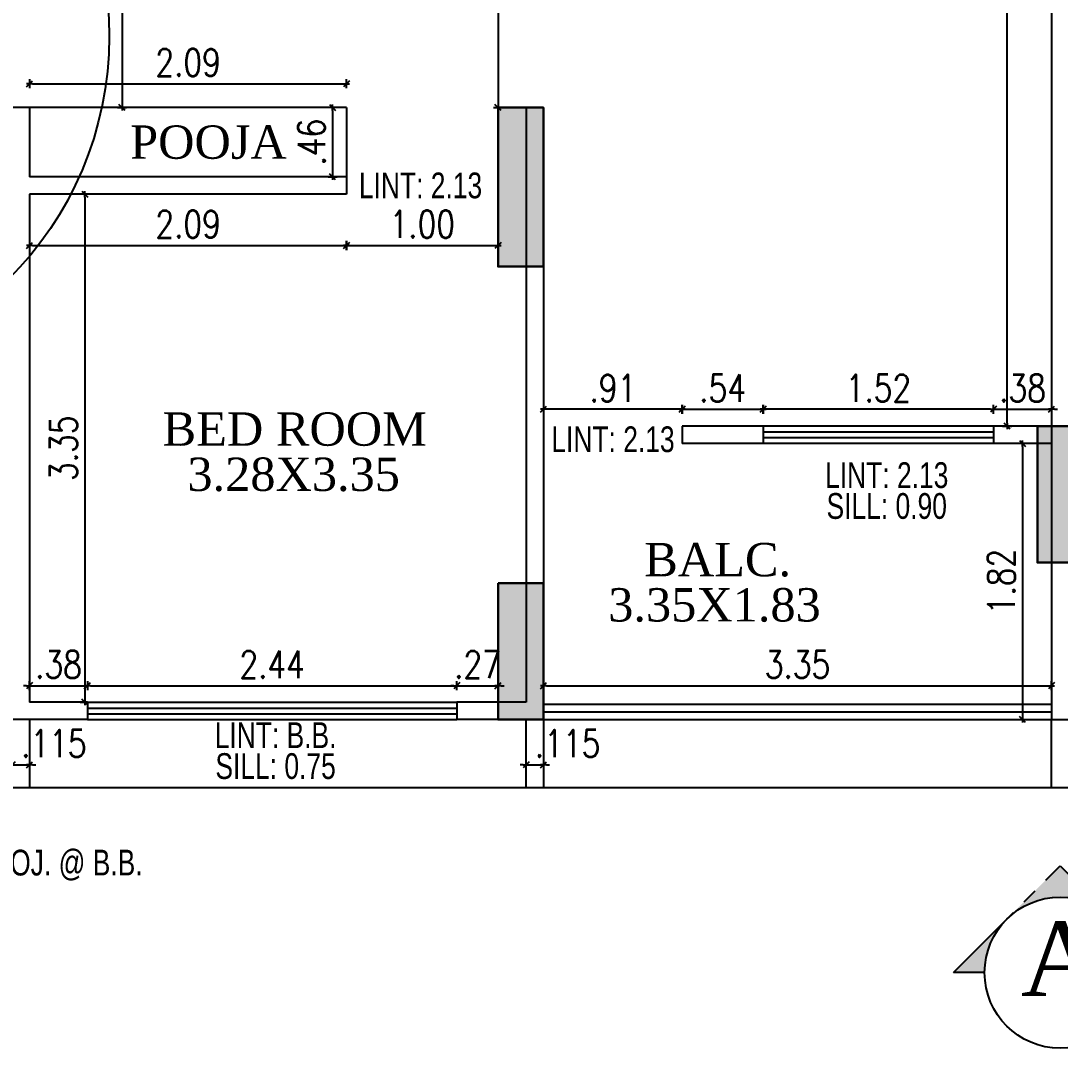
# Model space of a CAD drawing. Header units: inches. Extents: x 14235 to 14499, y 0 to 2549.
# Drawn here: x 14331.6 to 14338.46, y 2351.29 to 2358.07 of the extents above; entities that cross this region are included whole.
import ezdxf
from ezdxf.enums import TextEntityAlignment as Align

# ---------------------------------------------------------------- set-up
doc = ezdxf.new("R2010")
doc.units = ezdxf.units.IN
doc.header["$LTSCALE"] = 0.25
doc.header["$MEASUREMENT"] = 0
doc.header["$PDMODE"] = 35
doc.linetypes.add('CENTER2', pattern=[1.125, 0.75, -0.125, 0.125, -0.125])
doc.linetypes.add('HIDDEN', pattern=[0.375, 0.25, -0.125])
for name, color, linetype in [('edges', 1, 'Continuous'), ('edges bak', 7, 'Continuous'), ('SECLINE', 7, 'HIDDEN'), ('steel', 251, 'Continuous'), ('text-large', 7, 'Continuous'), ('wall', 7, 'Continuous'), ('windows', 106, 'Continuous'), ('WORK TEX', 6, 'Continuous'), ('WORKING DIM', 7, 'Continuous')]:
    doc.layers.add(name, color=color, linetype=linetype)
doc.layers.add('P-COL', color=7, linetype='Continuous', lineweight=30)
doc.layers.add('P-COLHAT', color=8, linetype='Continuous', lineweight=25)
doc.styles.add('ARIAL', font='TIMES_0.TTF')
doc.styles.add('ARL', font='swisscl_0.ttf')
doc.styles.add('romans', font='romans.shx', dxfattribs={"width": 0.8})
doc.dimstyles.new('121', dxfattribs={"dimscale": 0.1, "dimtxt": 1.8, "dimasz": 0.2, "dimexe": 0.03125, "dimexo": 0.25, "dimgap": 0.5, "dimtad": 1, "dimzin": 4, "dimdsep": 46, "dimtxsty": 'romans', "dimblk1": 'MINITICK', "dimblk2": 'MINITICK', "dimsah": 1, "dimcen": 1, "dimse1": 1, "dimse2": 1, "dimclrd": 252, "dimclre": 256, "dimclrt": 7, "dimadec": 3, "dimazin": 0, "dimtfac": 0.8, "dimtix": 1, "dimtmove": 2, "dimatfit": 3, "dimfxl": 0, "dimtolj": 1, "dimtzin": 3, "dimarcsym": 0})

# ---------------------------------------------------------------- blocks, each defined once
blk = doc.blocks.new('MINITICK')
at = {"color": 7}
for p, q in [((1, 1), (-1, -1)), ((-1, 0), (1, 0)), ((0, -1.5), (0, 1.5))]:
    blk.add_line(p, q, dxfattribs=at)
blk = doc.blocks.new('*D34')
at = {"layer": 'Defpoints', "color": 0, "transparency": 16777216}
for p in [(14374.9937, 2353.457), (14306.9044, 2353.007), (14374.6661, 2353.007)]:
    blk.add_point(p, dxfattribs=at)
at = {"layer": 'WORKING DIM', "color": 252, "lineweight": -2, "transparency": 16777216}
blk.add_line((14374.6661, 2353.437), (14374.6661, 2353.027), dxfattribs=at)
at = {"layer": 'WORKING DIM', "color": 252, "lineweight": -2, "transparency": 16777216, "xscale": 0.02, "yscale": 0.02, "zscale": 0.02}
for p, rotation in [((14374.6661, 2353.457), 90), ((14374.6661, 2353.007), 270)]:
    blk.add_blockref('MINITICK', p, dxfattribs=dict(at, rotation=rotation))
at = {"layer": 'WORKING DIM', "color": 7, "transparency": 16777216, "insert": (14374.5261, 2353.232), "char_height": 0.18, "attachment_point": 5, "rotation": 90, "style": 'romans'}
blk.add_mtext('\\A1;.45', dxfattribs=at)
blk = doc.blocks.new('B')
at = {"layer": 'P-COLHAT', "lineweight": 30}
for points in [[(6.9076, -20.5558), (7.2076, -20.5558), (7.2076, -21.6058), (6.9076, -21.6058)], [(10.7684, -22.6593), (10.4684, -22.6593), (10.4684, -23.5593), (10.7684, -23.5593)], [(6.9076, -23.6954), (7.2076, -23.6954), (7.2076, -24.5954), (6.9076, -24.5954)]]:
    blk.add_hatch(color=256, dxfattribs=at).paths.add_polyline_path(points)
at = {"layer": 'P-COL'}
for points in [[(6.9076, -20.5558), (7.2076, -20.5558), (7.2076, -21.6058), (6.9076, -21.6058)], [(10.7684, -22.6593), (10.4684, -22.6593), (10.4684, -23.5593), (10.7684, -23.5593)], [(6.9076, -23.6954), (7.2076, -23.6954), (7.2076, -24.5954), (6.9076, -24.5954)]]:
    blk.add_lwpolyline(points, close=True, dxfattribs=at)
blk = doc.blocks.new('*D609')
at = {"layer": 'Defpoints', "color": 0, "transparency": 16777216}
for p in [(14334.9398, 2362.2175), (14334.7541, 2357.4966), (14334.9969, 2357.4966)]:
    blk.add_point(p, dxfattribs=at)
at = {"layer": 'WORKING DIM', "color": 252, "lineweight": -2, "transparency": 16777216}
blk.add_line((14334.7541, 2362.1975), (14334.7541, 2357.5166), dxfattribs=at)
at = {"layer": 'WORKING DIM', "color": 252, "lineweight": -2, "transparency": 16777216, "xscale": 0.02, "yscale": 0.02, "zscale": 0.02}
for p, rotation in [((14334.7541, 2362.2175), 90), ((14334.7541, 2357.4966), 270)]:
    blk.add_blockref('MINITICK', p, dxfattribs=dict(at, rotation=rotation))
at = {"layer": 'WORKING DIM', "color": 7, "transparency": 16777216, "insert": (14334.6141, 2359.857), "char_height": 0.18, "attachment_point": 5, "rotation": 90, "style": 'romans'}
blk.add_mtext('\\A1;4.72', dxfattribs=at)
blk = doc.blocks.new('*D610')
at = {"layer": 'Defpoints', "color": 0, "transparency": 16777216}
for p in [(14338.1148, 2364.0896), (14338.2163, 2364.0896), (14338.2163, 2355.3931)]:
    blk.add_point(p, dxfattribs=at)
at = {"layer": 'WORKING DIM', "color": 252, "lineweight": -2, "transparency": 16777216}
blk.add_line((14338.1148, 2355.4131), (14338.1148, 2364.0696), dxfattribs=at)
at = {"layer": 'WORKING DIM', "color": 252, "lineweight": -2, "transparency": 16777216, "xscale": 0.02, "yscale": 0.02, "zscale": 0.02}
for p, rotation in [((14338.1148, 2364.0896), 90), ((14338.1148, 2355.3931), 270)]:
    blk.add_blockref('MINITICK', p, dxfattribs=dict(at, rotation=rotation))
at = {"layer": 'WORKING DIM', "color": 7, "transparency": 16777216, "insert": (14337.9748, 2359.7414), "char_height": 0.18, "attachment_point": 5, "rotation": 90, "style": 'romans'}
blk.add_mtext('\\A1;8.70', dxfattribs=at)
blk = doc.blocks.new('*D611')
at = {"layer": 'Defpoints', "color": 0, "transparency": 16777216}
for p in [(14338.4078, 2355.5053), (14338.0249, 2355.3931), (14338.4078, 2355.3931)]:
    blk.add_point(p, dxfattribs=at)
at = {"layer": 'WORKING DIM', "color": 252, "lineweight": -2, "transparency": 16777216}
for p, q in [((14338.0049, 2355.5053), (14337.9849, 2355.5053)), ((14338.0249, 2355.5053), (14338.4078, 2355.5053)), ((14338.4278, 2355.5053), (14338.4478, 2355.5053))]:
    blk.add_line(p, q, dxfattribs=at)
at = {"layer": 'WORKING DIM', "color": 252, "lineweight": -2, "transparency": 16777216, "xscale": 0.02, "yscale": 0.02, "zscale": 0.02}
blk.add_blockref('MINITICK', (14338.0249, 2355.5053), dxfattribs=at)
at = {"layer": 'WORKING DIM', "color": 252, "lineweight": -2, "transparency": 16777216, "xscale": 0.02, "yscale": 0.02, "zscale": 0.02, "rotation": 180}
blk.add_blockref('MINITICK', (14338.4078, 2355.5053), dxfattribs=at)
at = {"layer": 'WORKING DIM', "color": 7, "transparency": 16777216, "insert": (14338.2163, 2355.6453), "char_height": 0.18, "attachment_point": 5, "style": 'romans'}
blk.add_mtext('\\A1;.38', dxfattribs=at)
blk = doc.blocks.new('*D612')
at = {"layer": 'Defpoints', "color": 0, "transparency": 16777216}
for p in [(14336.5043, 2355.5053), (14336.5043, 2355.3931), (14338.0249, 2355.3931)]:
    blk.add_point(p, dxfattribs=at)
at = {"layer": 'WORKING DIM', "color": 252, "lineweight": -2, "transparency": 16777216}
blk.add_line((14338.0049, 2355.5053), (14336.5243, 2355.5053), dxfattribs=at)
at = {"layer": 'WORKING DIM', "color": 252, "lineweight": -2, "transparency": 16777216, "xscale": 0.02, "yscale": 0.02, "zscale": 0.02, "rotation": 180}
blk.add_blockref('MINITICK', (14336.5043, 2355.5053), dxfattribs=at)
at = {"layer": 'WORKING DIM', "color": 252, "lineweight": -2, "transparency": 16777216, "xscale": 0.02, "yscale": 0.02, "zscale": 0.02}
blk.add_blockref('MINITICK', (14338.0249, 2355.5053), dxfattribs=at)
at = {"layer": 'WORKING DIM', "color": 7, "transparency": 16777216, "insert": (14337.2646, 2355.6453), "char_height": 0.18, "attachment_point": 5, "style": 'romans'}
blk.add_mtext('\\A1;1.52', dxfattribs=at)
blk = doc.blocks.new('*D613')
at = {"layer": 'Defpoints', "color": 0, "transparency": 16777216}
for p in [(14336.5043, 2355.5053), (14335.9687, 2355.3931), (14336.5043, 2355.3931)]:
    blk.add_point(p, dxfattribs=at)
at = {"layer": 'WORKING DIM', "color": 252, "lineweight": -2, "transparency": 16777216}
blk.add_line((14335.9887, 2355.5053), (14336.4843, 2355.5053), dxfattribs=at)
at = {"layer": 'WORKING DIM', "color": 252, "lineweight": -2, "transparency": 16777216, "xscale": 0.02, "yscale": 0.02, "zscale": 0.02, "rotation": 180}
blk.add_blockref('MINITICK', (14335.9687, 2355.5053), dxfattribs=at)
at = {"layer": 'WORKING DIM', "color": 252, "lineweight": -2, "transparency": 16777216, "xscale": 0.02, "yscale": 0.02, "zscale": 0.02}
blk.add_blockref('MINITICK', (14336.5043, 2355.5053), dxfattribs=at)
at = {"layer": 'WORKING DIM', "color": 7, "transparency": 16777216, "insert": (14336.2365, 2355.6453), "char_height": 0.18, "attachment_point": 5, "style": 'romans'}
blk.add_mtext('\\A1;.54', dxfattribs=at)
blk = doc.blocks.new('*D614')
at = {"layer": 'Defpoints', "color": 0, "transparency": 16777216}
for p in [(14335.0541, 2355.5053), (14335.0541, 2355.2788), (14335.9687, 2355.2788)]:
    blk.add_point(p, dxfattribs=at)
at = {"layer": 'WORKING DIM', "color": 252, "lineweight": -2, "transparency": 16777216}
blk.add_line((14335.9487, 2355.5053), (14335.0741, 2355.5053), dxfattribs=at)
at = {"layer": 'WORKING DIM', "color": 252, "lineweight": -2, "transparency": 16777216, "xscale": 0.02, "yscale": 0.02, "zscale": 0.02, "rotation": 180}
blk.add_blockref('MINITICK', (14335.0541, 2355.5053), dxfattribs=at)
at = {"layer": 'WORKING DIM', "color": 252, "lineweight": -2, "transparency": 16777216, "xscale": 0.02, "yscale": 0.02, "zscale": 0.02}
blk.add_blockref('MINITICK', (14335.9687, 2355.5053), dxfattribs=at)
at = {"layer": 'WORKING DIM', "color": 7, "transparency": 16777216, "insert": (14335.5114, 2355.6453), "char_height": 0.18, "attachment_point": 5, "style": 'romans'}
blk.add_mtext('\\A1;.91', dxfattribs=at)
blk = doc.blocks.new('*D615')
at = {"layer": 'Defpoints', "color": 0, "transparency": 16777216}
for p in [(14337.7078, 2355.2788), (14337.7078, 2353.457), (14338.2163, 2353.457)]:
    blk.add_point(p, dxfattribs=at)
at = {"layer": 'WORKING DIM', "color": 252, "lineweight": -2, "transparency": 16777216}
blk.add_line((14338.2163, 2355.2588), (14338.2163, 2353.477), dxfattribs=at)
at = {"layer": 'WORKING DIM', "color": 252, "lineweight": -2, "transparency": 16777216, "xscale": 0.02, "yscale": 0.02, "zscale": 0.02}
for p, rotation in [((14338.2163, 2355.2788), 90), ((14338.2163, 2353.457), 270)]:
    blk.add_blockref('MINITICK', p, dxfattribs=dict(at, rotation=rotation))
at = {"layer": 'WORKING DIM', "color": 7, "transparency": 16777216, "insert": (14338.0763, 2354.3679), "char_height": 0.18, "attachment_point": 5, "rotation": 90, "style": 'romans'}
blk.add_mtext('\\A1;1.82', dxfattribs=at)
blk = doc.blocks.new('*D616')
at = {"layer": 'Defpoints', "color": 0, "transparency": 16777216}
for p in [(14338.4078, 2353.8913), (14335.0541, 2353.7658), (14338.4078, 2353.6807)]:
    blk.add_point(p, dxfattribs=at)
at = {"layer": 'WORKING DIM', "color": 252, "lineweight": -2, "transparency": 16777216}
blk.add_line((14335.0741, 2353.6807), (14338.3878, 2353.6807), dxfattribs=at)
at = {"layer": 'WORKING DIM', "color": 252, "lineweight": -2, "transparency": 16777216, "xscale": 0.02, "yscale": 0.02, "zscale": 0.02, "rotation": 180}
blk.add_blockref('MINITICK', (14335.0541, 2353.6807), dxfattribs=at)
at = {"layer": 'WORKING DIM', "color": 252, "lineweight": -2, "transparency": 16777216, "xscale": 0.02, "yscale": 0.02, "zscale": 0.02}
blk.add_blockref('MINITICK', (14338.4078, 2353.6807), dxfattribs=at)
at = {"layer": 'WORKING DIM', "color": 7, "transparency": 16777216, "insert": (14336.7309, 2353.8207), "char_height": 0.18, "attachment_point": 5, "style": 'romans'}
blk.add_mtext('\\A1;3.35', dxfattribs=at)
blk = doc.blocks.new('*D617')
at = {"layer": 'Defpoints', "color": 0, "transparency": 16777216}
for p in [(14333.5793, 2357.4966), (14333.5793, 2357.0393), (14333.6623, 2357.0393)]:
    blk.add_point(p, dxfattribs=at)
at = {"layer": 'WORKING DIM', "color": 252, "lineweight": -2, "transparency": 16777216}
blk.add_line((14333.6623, 2357.4766), (14333.6623, 2357.0593), dxfattribs=at)
at = {"layer": 'WORKING DIM', "color": 252, "lineweight": -2, "transparency": 16777216, "xscale": 0.02, "yscale": 0.02, "zscale": 0.02}
for p, rotation in [((14333.6623, 2357.4966), 90), ((14333.6623, 2357.0393), 270)]:
    blk.add_blockref('MINITICK', p, dxfattribs=dict(at, rotation=rotation))
at = {"layer": 'WORKING DIM', "color": 7, "transparency": 16777216, "insert": (14333.5223, 2357.268), "char_height": 0.18, "attachment_point": 5, "rotation": 90, "style": 'romans'}
blk.add_mtext('\\A1;.46', dxfattribs=at)
blk = doc.blocks.new('*D618')
at = {"layer": 'Defpoints', "color": 0, "transparency": 16777216}
for p in [(14333.7541, 2357.654), (14331.6623, 2357.268), (14333.7541, 2357.268)]:
    blk.add_point(p, dxfattribs=at)
at = {"layer": 'WORKING DIM', "color": 252, "lineweight": -2, "transparency": 16777216}
blk.add_line((14331.6823, 2357.654), (14333.7341, 2357.654), dxfattribs=at)
at = {"layer": 'WORKING DIM', "color": 252, "lineweight": -2, "transparency": 16777216, "xscale": 0.02, "yscale": 0.02, "zscale": 0.02, "rotation": 180}
blk.add_blockref('MINITICK', (14331.6623, 2357.654), dxfattribs=at)
at = {"layer": 'WORKING DIM', "color": 252, "lineweight": -2, "transparency": 16777216, "xscale": 0.02, "yscale": 0.02, "zscale": 0.02}
blk.add_blockref('MINITICK', (14333.7541, 2357.654), dxfattribs=at)
at = {"layer": 'WORKING DIM', "color": 7, "transparency": 16777216, "insert": (14332.7082, 2357.794), "char_height": 0.18, "attachment_point": 5, "style": 'romans'}
blk.add_mtext('\\A1;2.09', dxfattribs=at)
blk = doc.blocks.new('*D619')
at = {"layer": 'Defpoints', "color": 0, "transparency": 16777216}
for p in [(14331.6623, 2356.925), (14333.7541, 2356.925), (14333.7541, 2356.5864)]:
    blk.add_point(p, dxfattribs=at)
at = {"layer": 'WORKING DIM', "color": 252, "lineweight": -2, "transparency": 16777216}
blk.add_line((14331.6823, 2356.5864), (14333.7341, 2356.5864), dxfattribs=at)
at = {"layer": 'WORKING DIM', "color": 252, "lineweight": -2, "transparency": 16777216, "xscale": 0.02, "yscale": 0.02, "zscale": 0.02, "rotation": 180}
blk.add_blockref('MINITICK', (14331.6623, 2356.5864), dxfattribs=at)
at = {"layer": 'WORKING DIM', "color": 252, "lineweight": -2, "transparency": 16777216, "xscale": 0.02, "yscale": 0.02, "zscale": 0.02}
blk.add_blockref('MINITICK', (14333.7541, 2356.5864), dxfattribs=at)
at = {"layer": 'WORKING DIM', "color": 7, "transparency": 16777216, "insert": (14332.7082, 2356.7264), "char_height": 0.18, "attachment_point": 5, "style": 'romans'}
blk.add_mtext('\\A1;2.09', dxfattribs=at)
blk = doc.blocks.new('*D620')
at = {"layer": 'Defpoints', "color": 0, "transparency": 16777216}
for p in [(14333.7541, 2356.925), (14334.7541, 2356.925), (14334.7541, 2356.5864)]:
    blk.add_point(p, dxfattribs=at)
at = {"layer": 'WORKING DIM', "color": 252, "lineweight": -2, "transparency": 16777216}
blk.add_line((14333.7741, 2356.5864), (14334.7341, 2356.5864), dxfattribs=at)
at = {"layer": 'WORKING DIM', "color": 252, "lineweight": -2, "transparency": 16777216, "xscale": 0.02, "yscale": 0.02, "zscale": 0.02, "rotation": 180}
blk.add_blockref('MINITICK', (14333.7541, 2356.5864), dxfattribs=at)
at = {"layer": 'WORKING DIM', "color": 252, "lineweight": -2, "transparency": 16777216, "xscale": 0.02, "yscale": 0.02, "zscale": 0.02}
blk.add_blockref('MINITICK', (14334.7541, 2356.5864), dxfattribs=at)
at = {"layer": 'WORKING DIM', "color": 7, "transparency": 16777216, "insert": (14334.2541, 2356.7264), "char_height": 0.18, "attachment_point": 5, "style": 'romans'}
blk.add_mtext('\\A1;1.00', dxfattribs=at)
blk = doc.blocks.new('*D621')
at = {"layer": 'Defpoints', "color": 0, "transparency": 16777216}
for p in [(14331.9055, 2356.925), (14331.9055, 2353.5713), (14332.0268, 2353.5713)]:
    blk.add_point(p, dxfattribs=at)
at = {"layer": 'WORKING DIM', "color": 252, "lineweight": -2, "transparency": 16777216}
blk.add_line((14332.0268, 2356.905), (14332.0268, 2353.5913), dxfattribs=at)
at = {"layer": 'WORKING DIM', "color": 252, "lineweight": -2, "transparency": 16777216, "xscale": 0.02, "yscale": 0.02, "zscale": 0.02}
for p, rotation in [((14332.0268, 2356.925), 90), ((14332.0268, 2353.5713), 270)]:
    blk.add_blockref('MINITICK', p, dxfattribs=dict(at, rotation=rotation))
at = {"layer": 'WORKING DIM', "color": 7, "transparency": 16777216, "insert": (14331.8868, 2355.2481), "char_height": 0.18, "attachment_point": 5, "rotation": 90, "style": 'romans'}
blk.add_mtext('\\A1;3.35', dxfattribs=at)
blk = doc.blocks.new('*D622')
at = {"layer": 'Defpoints', "color": 0, "transparency": 16777216}
for p in [(14332.0434, 2353.6807), (14331.6623, 2353.5713), (14332.0434, 2353.5713)]:
    blk.add_point(p, dxfattribs=at)
at = {"layer": 'WORKING DIM', "color": 252, "lineweight": -2, "transparency": 16777216}
for p, q in [((14331.6423, 2353.6807), (14331.6223, 2353.6807)), ((14331.6623, 2353.6807), (14332.0434, 2353.6807)), ((14332.0634, 2353.6807), (14332.0834, 2353.6807))]:
    blk.add_line(p, q, dxfattribs=at)
at = {"layer": 'WORKING DIM', "color": 252, "lineweight": -2, "transparency": 16777216, "xscale": 0.02, "yscale": 0.02, "zscale": 0.02}
blk.add_blockref('MINITICK', (14331.6623, 2353.6807), dxfattribs=at)
at = {"layer": 'WORKING DIM', "color": 252, "lineweight": -2, "transparency": 16777216, "xscale": 0.02, "yscale": 0.02, "zscale": 0.02, "rotation": 180}
blk.add_blockref('MINITICK', (14332.0434, 2353.6807), dxfattribs=at)
at = {"layer": 'WORKING DIM', "color": 7, "transparency": 16777216, "insert": (14331.8529, 2353.8207), "char_height": 0.18, "attachment_point": 5, "style": 'romans'}
blk.add_mtext('\\A1;.38', dxfattribs=at)
blk = doc.blocks.new('*D623')
at = {"layer": 'Defpoints', "color": 0, "transparency": 16777216}
for p in [(14334.4825, 2353.6807), (14332.0434, 2353.5713), (14334.4825, 2353.5713)]:
    blk.add_point(p, dxfattribs=at)
at = {"layer": 'WORKING DIM', "color": 252, "lineweight": -2, "transparency": 16777216}
blk.add_line((14332.0634, 2353.6807), (14334.4625, 2353.6807), dxfattribs=at)
at = {"layer": 'WORKING DIM', "color": 252, "lineweight": -2, "transparency": 16777216, "xscale": 0.02, "yscale": 0.02, "zscale": 0.02, "rotation": 180}
blk.add_blockref('MINITICK', (14332.0434, 2353.6807), dxfattribs=at)
at = {"layer": 'WORKING DIM', "color": 252, "lineweight": -2, "transparency": 16777216, "xscale": 0.02, "yscale": 0.02, "zscale": 0.02}
blk.add_blockref('MINITICK', (14334.4825, 2353.6807), dxfattribs=at)
at = {"layer": 'WORKING DIM', "color": 7, "transparency": 16777216, "insert": (14333.2629, 2353.8207), "char_height": 0.18, "attachment_point": 5, "style": 'romans'}
blk.add_mtext('\\A1;2.44', dxfattribs=at)
blk = doc.blocks.new('*D624')
at = {"layer": 'Defpoints', "color": 0, "transparency": 16777216}
for p in [(14334.7541, 2353.6807), (14334.4825, 2353.457), (14334.7541, 2353.457)]:
    blk.add_point(p, dxfattribs=at)
at = {"layer": 'WORKING DIM', "color": 252, "lineweight": -2, "transparency": 16777216}
for p, q in [((14334.4625, 2353.6807), (14334.4425, 2353.6807)), ((14334.4825, 2353.6807), (14334.7541, 2353.6807)), ((14334.7741, 2353.6807), (14334.7941, 2353.6807))]:
    blk.add_line(p, q, dxfattribs=at)
at = {"layer": 'WORKING DIM', "color": 252, "lineweight": -2, "transparency": 16777216, "xscale": 0.02, "yscale": 0.02, "zscale": 0.02}
blk.add_blockref('MINITICK', (14334.4825, 2353.6807), dxfattribs=at)
at = {"layer": 'WORKING DIM', "color": 252, "lineweight": -2, "transparency": 16777216, "xscale": 0.02, "yscale": 0.02, "zscale": 0.02, "rotation": 180}
blk.add_blockref('MINITICK', (14334.7541, 2353.6807), dxfattribs=at)
at = {"layer": 'WORKING DIM', "color": 7, "transparency": 16777216, "insert": (14334.6183, 2353.8207), "char_height": 0.18, "attachment_point": 5, "style": 'romans'}
blk.add_mtext('\\A1;.27', dxfattribs=at)
blk = doc.blocks.new('*D633')
at = {"layer": 'Defpoints', "color": 0, "transparency": 16777216}
for p in [(14331.848, 2359.3259), (14331.848, 2357.4966), (14332.2721, 2357.4966)]:
    blk.add_point(p, dxfattribs=at)
at = {"layer": 'WORKING DIM', "color": 252, "lineweight": -2, "transparency": 16777216}
blk.add_line((14332.2721, 2359.3059), (14332.2721, 2357.5166), dxfattribs=at)
at = {"layer": 'WORKING DIM', "color": 252, "lineweight": -2, "transparency": 16777216, "xscale": 0.02, "yscale": 0.02, "zscale": 0.02}
for p, rotation in [((14332.2721, 2359.3259), 90), ((14332.2721, 2357.4966), 270)]:
    blk.add_blockref('MINITICK', p, dxfattribs=dict(at, rotation=rotation))
at = {"layer": 'WORKING DIM', "color": 7, "transparency": 16777216, "insert": (14332.1321, 2358.4113), "char_height": 0.18, "attachment_point": 5, "rotation": 90, "style": 'romans'}
blk.add_mtext('\\A1;1.83', dxfattribs=at)
blk = doc.blocks.new('*D469')
at = {"layer": 'Defpoints', "color": 0, "transparency": 16777216}
for p in [(14331.6623, 2353.159), (14331.548, 2353.1355), (14331.6623, 2353.1355)]:
    blk.add_point(p, dxfattribs=at)
at = {"layer": 'WORKING DIM', "color": 252, "lineweight": -2, "transparency": 16777216}
for p, q in [((14331.528, 2353.159), (14331.508, 2353.159)), ((14331.548, 2353.159), (14331.6623, 2353.159)), ((14331.6823, 2353.159), (14331.7023, 2353.159))]:
    blk.add_line(p, q, dxfattribs=at)
at = {"layer": 'WORKING DIM', "color": 252, "lineweight": -2, "transparency": 16777216, "xscale": 0.02, "yscale": 0.02, "zscale": 0.02}
blk.add_blockref('MINITICK', (14331.548, 2353.159), dxfattribs=at)
at = {"layer": 'WORKING DIM', "color": 252, "lineweight": -2, "transparency": 16777216, "xscale": 0.02, "yscale": 0.02, "zscale": 0.02, "rotation": 180}
blk.add_blockref('MINITICK', (14331.6623, 2353.159), dxfattribs=at)
at = {"layer": 'WORKING DIM', "color": 7, "transparency": 16777216, "insert": (14331.822, 2353.299), "char_height": 0.18, "attachment_point": 5, "style": 'romans'}
blk.add_mtext('\\A1;.115', dxfattribs=at)
blk = doc.blocks.new('*D390')
at = {"layer": 'Defpoints', "color": 0, "transparency": 16777216}
for p in [(14335.0541, 2353.159), (14334.9398, 2353.1355), (14335.0541, 2353.1355)]:
    blk.add_point(p, dxfattribs=at)
at = {"layer": 'WORKING DIM', "color": 252, "lineweight": -2, "transparency": 16777216}
for p, q in [((14334.9198, 2353.159), (14334.8998, 2353.159)), ((14334.9398, 2353.159), (14335.0541, 2353.159)), ((14335.0741, 2353.159), (14335.0941, 2353.159))]:
    blk.add_line(p, q, dxfattribs=at)
at = {"layer": 'WORKING DIM', "color": 252, "lineweight": -2, "transparency": 16777216, "xscale": 0.02, "yscale": 0.02, "zscale": 0.02}
blk.add_blockref('MINITICK', (14334.9398, 2353.159), dxfattribs=at)
at = {"layer": 'WORKING DIM', "color": 252, "lineweight": -2, "transparency": 16777216, "xscale": 0.02, "yscale": 0.02, "zscale": 0.02, "rotation": 180}
blk.add_blockref('MINITICK', (14335.0541, 2353.159), dxfattribs=at)
at = {"layer": 'WORKING DIM', "color": 7, "transparency": 16777216, "insert": (14335.2137, 2353.299), "char_height": 0.18, "attachment_point": 5, "style": 'romans'}
blk.add_mtext('\\A1;.115', dxfattribs=at)

msp = doc.modelspace()

# ---------------------------------------------------------------- hatches: boundary and pattern name
at = {"layer": 'SECLINE'}
h = msp.add_hatch(color=254, dxfattribs=at)
h.paths.add_polyline_path([(14337.7595, 2351.7863), (14338.1122, 2352.139, 0.198912), (14337.9661, 2351.7863)])
h.paths.add_polyline_path([(14338.1122, 2352.139), (14338.4649, 2352.4918), (14338.8176, 2352.139, 0.198912), (14338.4649, 2352.2851, 0.198912)])
h.paths.add_polyline_path([(14338.9637, 2351.7863, 0.198912), (14338.8176, 2352.139), (14339.1703, 2351.7863)])

# ---------------------------------------------------------------- linework, layer by layer
for p, q in [((14336.5043, 2355.2788), (14335.9687, 2355.2788)), ((14338.4078, 2355.2788), (14338.0249, 2355.2788))]:
    msp.add_line(p, q)
at = {"layer": 'edges', "ltscale": 0.4}
msp.add_line((14349.3834, 2353.007), (14327.5465, 2353.007), dxfattribs=at)
for points in [[(14331.6623, 2353.457), (14331.6623, 2353.007), (14331.548, 2353.007), (14331.548, 2353.457)], [(14335.0541, 2353.457), (14335.0541, 2353.007), (14334.9398, 2353.007), (14334.9398, 2353.457)], [(14338.5221, 2353.457), (14338.5221, 2353.007), (14338.4078, 2353.007), (14338.4078, 2353.457)]]:
    msp.add_lwpolyline(points, dxfattribs=at)
at = {"layer": 'edges bak'}
for p, q in [((14332.5927, 2357.4966), (14331.6623, 2357.4966)), ((14333.7541, 2357.4966), (14332.5927, 2357.4966))]:
    msp.add_line(p, q, dxfattribs=at)
at = {"layer": 'SECLINE', "linetype": 'CENTER2', "ltscale": 3}
msp.add_lwpolyline([(14337.9661, 2351.7863), (14337.7595, 2351.7863), (14338.4649, 2352.4918), (14339.1703, 2351.7863), (14338.9637, 2351.7863)], dxfattribs=at)
at = {"layer": 'SECLINE', "linetype": 'Continuous', "ltscale": 3}
msp.add_circle((14338.4649, 2351.7863), 0.4988, dxfattribs=at)
at = {"layer": 'steel'}
for p, q in [((14335.0541, 2353.5586), (14338.4078, 2353.5586)), ((14335.0541, 2353.5078), (14338.4078, 2353.5078)), ((14335.0541, 2353.457), (14338.4078, 2353.457))]:
    msp.add_line(p, q, dxfattribs=at)
at = {"layer": 'wall'}
for p, q in [((14338.4078, 2364.0896), (14338.4078, 2353.457)), ((14331.6623, 2357.4966), (14331.548, 2357.4966)), ((14331.6623, 2357.4966), (14331.6623, 2357.0393)), ((14333.7541, 2357.4966), (14333.7541, 2356.925)), ((14334.9398, 2357.4966), (14334.9398, 2353.5713)), ((14335.0541, 2357.4966), (14334.9398, 2357.4966)), ((14335.0541, 2357.0393), (14335.0541, 2357.4966)), ((14333.7541, 2357.0393), (14331.6623, 2357.0393)), ((14335.0541, 2357.0393), (14335.0541, 2353.457)), ((14331.6623, 2356.925), (14331.6623, 2353.5713)), ((14333.7541, 2356.925), (14331.6623, 2356.925)), ((14335.9687, 2355.3931), (14335.9687, 2355.2788)), ((14336.5043, 2355.3931), (14335.9687, 2355.3931)), ((14336.5043, 2355.3931), (14336.5043, 2355.2788)), ((14338.0249, 2355.3931), (14338.0249, 2355.2788)), ((14338.4078, 2355.3931), (14338.0249, 2355.3931)), ((14332.0434, 2353.5713), (14331.6623, 2353.5713)), ((14332.0434, 2353.5713), (14332.0434, 2353.457)), ((14334.9398, 2353.5713), (14334.4825, 2353.5713)), ((14334.4825, 2353.5713), (14334.4825, 2353.457)), ((14332.0434, 2353.457), (14330.7858, 2353.457)), ((14335.0541, 2353.457), (14334.4825, 2353.457)), ((14338.4078, 2353.457), (14338.5221, 2353.457))]:
    msp.add_line(p, q, dxfattribs=at)
at = {"layer": 'wall', "color": 2}
msp.add_circle((14329.9208, 2357.9665), 2.2663, dxfattribs=at)
at = {"layer": 'windows'}
for p, q in [((14338.0249, 2355.3931), (14336.5043, 2355.3931)), ((14338.0249, 2355.355), (14336.5043, 2355.355)), ((14338.0249, 2355.3169), (14336.5043, 2355.3169)), ((14338.0249, 2355.2788), (14336.5043, 2355.2788)), ((14332.0434, 2353.5713), (14334.4825, 2353.5713)), ((14332.0434, 2353.5332), (14334.4825, 2353.5332)), ((14332.0434, 2353.4951), (14334.4825, 2353.4951)), ((14332.0434, 2353.457), (14334.4825, 2353.457))]:
    msp.add_line(p, q, dxfattribs=at)

# ---------------------------------------------------------------- block references
at = {"layer": 'P-COL'}
msp.add_blockref('B', (14327.8465, 2378.0524), dxfattribs=at)

# ---------------------------------------------------------------- texts
at = {"layer": 'SECLINE', "color": 7, "style": 'ARIAL'}
msp.add_text('A', height=0.4903, rotation=359.99913, dxfattribs=at).set_placement((14338.2046, 2351.632))
at = {"layer": 'text-large', "style": 'ARIAL'}
for s, p in [('POOJA', (14332.8426, 2357.2691)), ('BED ROOM', (14333.4123, 2355.3748)), ('3.28X3.35', (14333.4053, 2355.0763)), ('BALC.', (14336.2041, 2354.5129)), ('3.35X1.83', (14336.183, 2354.2144))]:
    msp.add_text(s, height=0.22, dxfattribs=at).set_placement(p, align=Align.MIDDLE_CENTER)
at = {"layer": 'WORK TEX', "style": 'ARL'}
for s, p in [('LINT: 2.13', (14334.2426, 2356.9829)), ('LINT: 2.13', (14335.5129, 2355.3073)), ('LINT: 2.13', (14337.3199, 2355.0707)), ('SILL: 0.90', (14337.3199, 2354.8669)), ('LINT: B.B.', (14333.2859, 2353.3538)), ('SILL: 0.75', (14333.2859, 2353.15)), ('0.45 ELE.PROJ. @ B.B.', (14331.4673, 2352.5127))]:
    msp.add_text(s, height=0.17, dxfattribs=at).set_placement(p, align=Align.MIDDLE_CENTER)

# ---------------------------------------------------------------- dimensions: what is measured, and where the dimension line sits
at = {"layer": 'WORKING DIM'}
for base, p1, p2, picture, middle in [((14338.1148, 2364.0896), (14338.2163, 2355.3931), (14338.2163, 2364.0896), '*D610', (14337.9748, 2359.7414)), ((14334.7541, 2357.4966), (14334.9398, 2362.2175), (14334.9969, 2357.4966), '*D609', (14334.6141, 2359.857)), ((14332.2721, 2357.4966), (14331.848, 2359.3259), (14331.848, 2357.4966), '*D633', (14332.1321, 2358.4113)), ((14333.6623, 2357.0393), (14333.5793, 2357.4966), (14333.5793, 2357.0393), '*D617', (14333.5223, 2357.268)), ((14332.0268, 2353.5713), (14331.9055, 2356.925), (14331.9055, 2353.5713), '*D621', (14331.8868, 2355.2481)), ((14338.2163, 2353.457), (14337.7078, 2355.2788), (14337.7078, 2353.457), '*D615', (14338.0763, 2354.3679)), ((14374.6661, 2353.007), (14374.9937, 2353.457), (14306.9044, 2353.007), '*D34', (14374.5261, 2353.232))]:
    dim = msp.add_linear_dim(base=base, p1=p1, p2=p2, angle=90, dimstyle='121', override={"dimfxl": 0.18, "dimfxlon": 1}, dxfattribs=at)
    dim.commit()
    dim.dimension.update_dxf_attribs({"geometry": picture, "text_midpoint": middle})
for base, p1, p2, picture, middle in [((14333.7541, 2357.654), (14331.6623, 2357.268), (14333.7541, 2357.268), '*D618', (14332.7082, 2357.794)), ((14333.7541, 2356.5864), (14331.6623, 2356.925), (14333.7541, 2356.925), '*D619', (14332.7082, 2356.7264)), ((14334.7541, 2356.5864), (14333.7541, 2356.925), (14334.7541, 2356.925), '*D620', (14334.2541, 2356.7264)), ((14335.0541, 2355.5053), (14335.9687, 2355.2788), (14335.0541, 2355.2788), '*D614', (14335.5114, 2355.6453)), ((14336.5043, 2355.5053), (14335.9687, 2355.3931), (14336.5043, 2355.3931), '*D613', (14336.2365, 2355.6453)), ((14336.5043, 2355.5053), (14338.0249, 2355.3931), (14336.5043, 2355.3931), '*D612', (14337.2646, 2355.6453)), ((14338.4078, 2355.5053), (14338.0249, 2355.3931), (14338.4078, 2355.3931), '*D611', (14338.2163, 2355.6453)), ((14332.0434, 2353.6807), (14331.6623, 2353.5713), (14332.0434, 2353.5713), '*D622', (14331.8529, 2353.8207)), ((14334.4825, 2353.6807), (14332.0434, 2353.5713), (14334.4825, 2353.5713), '*D623', (14333.2629, 2353.8207)), ((14334.7541, 2353.6807), (14334.4825, 2353.457), (14334.7541, 2353.457), '*D624', (14334.6183, 2353.8207)), ((14338.4078, 2353.6807), (14335.0541, 2353.7658), (14338.4078, 2353.8913), '*D616', (14336.7309, 2353.8207))]:
    dim = msp.add_linear_dim(base=base, p1=p1, p2=p2, dimstyle='121', override={"dimfxl": 0.18, "dimfxlon": 1}, dxfattribs=at)
    dim.commit()
    dim.dimension.update_dxf_attribs({"geometry": picture, "text_midpoint": middle})
for base, p1, p2, picture, middle in [((14331.6623, 2353.159), (14331.548, 2353.1355), (14331.6623, 2353.1355), '*D469', (14331.822, 2353.299)), ((14335.0541, 2353.159), (14334.9398, 2353.1355), (14335.0541, 2353.1355), '*D390', (14335.2137, 2353.299))]:
    dim = msp.add_linear_dim(base=base, p1=p1, p2=p2, text='.115', dimstyle='121', override={"dimfxl": 0.18, "dimfxlon": 1}, dxfattribs=at)
    dim.commit()
    dim.dimension.update_dxf_attribs({"geometry": picture, "text_midpoint": middle, "dimtype": 160})

doc.saveas('drawing.dxf')
